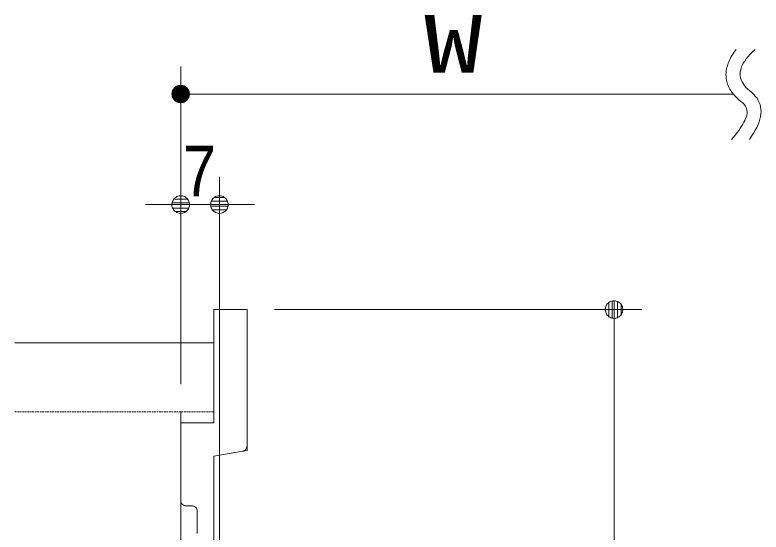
# Model space of a CAD drawing. Units: millimetres, scale not verified. Extents: x -6062 to 6062, y -3045 to 3045.
# Drawn here: x -5392 to -4852, y 1860 to 2234 of the extents above; entities that cross this region are included whole.
import ezdxf
from ezdxf.enums import TextEntityAlignment as Align

# ---------------------------------------------------------------- set-up
doc = ezdxf.new("R2010")
doc.units = ezdxf.units.MM
doc.header["$LTSCALE"] = 20
doc.linetypes.add('DASHED1', pattern=[1.8, 1.2, -0.6])
doc.linetypes.add('DOUBLE_CHAIN1', pattern=[8.8, 5, -1, 0.6, -0.6, 0.6, -1])
for name, color, linetype, lineweight in [('0-0_2寸法-1', 7, 'Continuous', 9), ('0-1_0', 7, 'Continuous', 9), ('0-2_2寸法-3', 7, 'Continuous', 9), ('0-4_3一般', 7, 'Continuous', 9)]:
    doc.layers.add(name, color=color, linetype=linetype, lineweight=lineweight)
doc.styles.add('ＭＳ ゴシック', font='')
doc.styles.add('ＭＳ Ｐゴシック', font='')
doc.styles.get('ＭＳ ゴシック').set_extended_font_data('MS Gothic')
doc.styles.get('ＭＳ Ｐゴシック').set_extended_font_data('MS PGothic')

# ---------------------------------------------------------------- blocks, each defined once
blk = doc.blocks.new('_Dot')
at = {"layer": '0-1_0'}
for p, q in [((-10, 0), (-20, 0)), ((9.78, 2), (-9.78, 2)), ((7.99, 6), (-7.99, 6)), ((9.16, -3.98), (-9.16, -3.98)), ((6, -7.98), (-6, -7.98))]:
    blk.add_line(p, q, dxfattribs=at)
for points in [[(10, 0), (9.92, 1.25), (9.69, 2.49), (9.3, 3.68), (8.76, 4.82), (8.09, 5.88), (7.29, 6.85), (6.37, 7.71), (5.36, 8.44), (4.26, 9.05), (3.09, 9.51), (1.87, 9.82), (0.63, 9.98), (-0.63, 9.98), (-1.87, 9.82), (-3.09, 9.51), (-4.26, 9.05), (-5.36, 8.44), (-6.37, 7.71), (-7.29, 6.85), (-8.09, 5.88), (-8.76, 4.82), (-9.3, 3.68), (-9.69, 2.49), (-9.92, 1.25), (-10, 0), (0, 0)], [(-10, 0), (-9.92, -1.25), (-9.69, -2.49), (-9.3, -3.68), (-8.76, -4.82), (-8.09, -5.88), (-7.29, -6.85), (-6.37, -7.71), (-5.36, -8.44), (-4.26, -9.05), (-3.09, -9.51), (-1.87, -9.82), (-0.63, -9.98), (0.63, -9.98), (1.87, -9.82), (3.09, -9.51), (4.26, -9.05), (5.36, -8.44), (6.37, -7.71), (7.29, -6.85), (8.09, -5.88), (8.76, -4.82), (9.3, -3.68), (9.69, -2.49), (9.92, -1.25), (10, 0), (0, 0)]]:
    blk.add_lwpolyline(points, close=True, dxfattribs=at)
blk = doc.blocks.new('グループ')
at = {"layer": '0-2_2寸法-3'}
blk.add_line((-61436, 42925.6), (-61467.9, 42880.9), dxfattribs=at)
for points in [[(-61659.7, 44180.9), (-61677, 44158.6), (-61693.2, 44136.4), (-61708.1, 44114.3), (-61721.9, 44092.3), (-61734.5, 44070.3), (-61745.9, 44048.4), (-61756.3, 44026.5), (-61765.6, 44004.9), (-61774, 43983.4), (-61781.4, 43962.1), (-61787.8, 43940.9), (-61793.3, 43919.9), (-61797.8, 43899.1), (-61801.3, 43878.4), (-61803.8, 43858), (-61805.4, 43837.6), (-61806, 43817.5), (-61805.7, 43797.5), (-61804.3, 43777.7), (-61802, 43758), (-61798.8, 43738.6), (-61794.5, 43719.2), (-61789.3, 43700.1), (-61783.1, 43681.1), (-61776, 43662.3), (-61767.8, 43643.7), (-61758.7, 43625.2), (-61748.7, 43606.9), (-61737.6, 43588.7), (-61725.6, 43570.7), (-61712.6, 43552.9), (-61698.7, 43535.3), (-61683.8, 43517.8), (-61667.9, 43500.5), (-61651, 43483.4), (-61633.2, 43466.4), (-61614.4, 43449.6), (-61594.6, 43433), (-61573.9, 43416.5)], [(-61383.4, 44180.9), (-61420.9, 44146.4), (-61454.8, 44112.5), (-61485.2, 44079), (-61512.1, 44046), (-61535.4, 44013.4), (-61555.2, 43981.4), (-61571.4, 43949.8), (-61584.1, 43918.7), (-61593.3, 43888), (-61599, 43857.8), (-61601.1, 43828.2), (-61599.7, 43798.9), (-61594.7, 43770.2), (-61586.2, 43741.9), (-61574.2, 43714.1), (-61558.7, 43686.8), (-61539.6, 43660), (-61517, 43633.6), (-61490.8, 43607.7), (-61461.2, 43582.3), (-61430, 43556.9), (-61402.1, 43530.5), (-61377.5, 43503), (-61356.1, 43474.6), (-61338.2, 43445.2), (-61323.5, 43414.7), (-61312.2, 43383.2), (-61304.2, 43350.7), (-61299.6, 43317.1), (-61298.2, 43282.6), (-61300.2, 43247), (-61305.5, 43210.4), (-61314.2, 43172.8), (-61326.2, 43134.2), (-61341.5, 43094.5), (-61360.1, 43053.8), (-61382.1, 43012.1), (-61407.3, 42969.4), (-61436, 42925.6)], [(-61573.9, 43416.5), (-61554.7, 43399.5), (-61538.5, 43381.6), (-61525.1, 43362.9), (-61514.6, 43343.2), (-61507, 43322.7), (-61502.3, 43301.3), (-61500.6, 43279), (-61501.7, 43255.8), (-61505.8, 43231.8), (-61512.7, 43206.8), (-61522, 43181.1), (-61533.3, 43154.5), (-61546.7, 43127.2), (-61562, 43099.1), (-61579.4, 43070.3), (-61598.8, 43040.7), (-61620.2, 43010.3), (-61643.6, 42979.1), (-61669, 42947.1), (-61696.4, 42914.4), (-61725.8, 42880.9)]]:
    blk.add_lwpolyline(points, dxfattribs=at)
blk = doc.blocks.new('グループ-1')
at = {"layer": '0-2_2寸法-3'}
for p, q in [((-69700, 42336.9), (-69700, 43936.9)), ((-69625.3, 43639.8), (-69774.7, 43639.8)), ((-69631.9, 43643.8), (-69768.1, 43643.8)), ((-69638.4, 43647.8), (-69761.6, 43647.8)), ((-69646.2, 43651.8), (-69753.8, 43651.8)), ((-69655.8, 43655.8), (-69744.2, 43655.8)), ((-69668.9, 43659.8), (-69731.1, 43659.8)), ((-69696.8, 43663.8), (-69703.2, 43663.8)), ((-69573, 43535.8), (-69827, 43535.8)), ((-69573.1, 43539.8), (-69826.9, 43539.8)), ((-69573.3, 43531.8), (-69826.7, 43531.8)), ((-69573.4, 43543.8), (-69826.6, 43543.8)), ((-69573.7, 43547.8), (-69826.3, 43547.8)), ((-69574, 43551.8), (-69826, 43551.8)), ((-69574.4, 43555.8), (-69825.6, 43555.8)), ((-69575.2, 43559.8), (-69824.8, 43559.8)), ((-69576.1, 43563.8), (-69823.9, 43563.8)), ((-69577.1, 43567.8), (-69822.9, 43567.8)), ((-69578, 43571.8), (-69822, 43571.8)), ((-69579, 43575.8), (-69821, 43575.8)), ((-69580.6, 43579.8), (-69819.4, 43579.8)), ((-69582.2, 43583.8), (-69817.8, 43583.8)), ((-69583.9, 43587.8), (-69816.1, 43587.8)), ((-69585.6, 43591.8), (-69814.4, 43591.8)), ((-69587.4, 43595.8), (-69812.6, 43595.8)), ((-69589.9, 43599.8), (-69810.1, 43599.8)), ((-69592.3, 43603.8), (-69807.7, 43603.8)), ((-69594.8, 43607.8), (-69805.2, 43607.8)), ((-69597.3, 43611.8), (-69802.7, 43611.8)), ((-69600.7, 43615.8), (-69799.3, 43615.8)), ((-69604.1, 43619.8), (-69795.9, 43619.8)), ((-69607.5, 43623.8), (-69792.5, 43623.8)), ((-69611.3, 43627.8), (-69788.7, 43627.8)), ((-69615.9, 43631.8), (-69784.1, 43631.8)), ((-69620.6, 43635.8), (-69779.4, 43635.8)), ((-61700, 43536.9), (-69700, 43536.9)), ((-69573.6, 43527.8), (-69826.4, 43527.8)), ((-69573.9, 43523.8), (-69826.1, 43523.8)), ((-69574.2, 43519.8), (-69825.8, 43519.8)), ((-69574.7, 43515.8), (-69825.3, 43515.8)), ((-69575.7, 43511.8), (-69824.3, 43511.8)), ((-69576.7, 43507.8), (-69823.3, 43507.8)), ((-69577.6, 43503.8), (-69822.4, 43503.8)), ((-69578.6, 43499.8), (-69821.4, 43499.8)), ((-69579.9, 43495.8), (-69820.1, 43495.8)), ((-69581.5, 43491.8), (-69818.5, 43491.8)), ((-69583.2, 43487.8), (-69816.8, 43487.8)), ((-69584.8, 43483.8), (-69815.2, 43483.8)), ((-69586.5, 43479.8), (-69813.5, 43479.8)), ((-69588.8, 43475.8), (-69811.2, 43475.8)), ((-69591.3, 43471.8), (-69808.7, 43471.8)), ((-69593.7, 43467.8), (-69806.3, 43467.8)), ((-69596.2, 43463.8), (-69803.8, 43463.8)), ((-69599.2, 43459.8), (-69800.8, 43459.8)), ((-69602.6, 43455.8), (-69797.4, 43455.8)), ((-69606, 43451.8), (-69794, 43451.8)), ((-69609.5, 43447.8), (-69790.5, 43447.8)), ((-69613.9, 43443.8), (-69786.1, 43443.8)), ((-69618.6, 43439.8), (-69781.4, 43439.8)), ((-69623.3, 43435.8), (-69776.7, 43435.8)), ((-69629, 43431.8), (-69771, 43431.8)), ((-69635.5, 43427.8), (-69764.5, 43427.8)), ((-69642.1, 43423.8), (-69757.9, 43423.8)), ((-69651.6, 43419.8), (-69748.4, 43419.8)), ((-69661.6, 43415.8), (-69738.4, 43415.8)), ((-69678.3, 43411.8), (-69721.7, 43411.8))]:
    blk.add_line(p, q, dxfattribs=at)
blk.add_circle((-69700, 43536.9), 127.1, dxfattribs=at)
blk.add_circle((-69700, 43536.9), 127.1, dxfattribs=at)
blk.add_blockref('グループ', (0, 0), dxfattribs=at)
at = {"layer": '0-2_2寸法-3', "style": 'ＭＳ ゴシック', "width": 1.5}
blk.add_text('W', height=836.9, dxfattribs=at).set_placement((-66180.9, 43593.7), align=Align.BOTTOM_LEFT)
blk = doc.blocks.new('グループ-15')
at = {"layer": '0-4_3一般'}
for p, q in [((-68740, 38444.7), (-68740, 40416.9)), ((-72100, 39936.9), (-69220, 39936.9)), ((-69700, 38936.9), (-69700, 27176.9)), ((-69700, 37656.9), (-69700, 38776.9)), ((-69700, 38776.9), (-69220, 38776.9)), ((-68806.8, 38365.7), (-69220, 38296.9)), ((-69220, 36912.9), (-69220, 38296.9)), ((-69540, 37576.9), (-69620, 37576.9)), ((-69460, 37176.9), (-69460, 37496.9))]:
    blk.add_line(p, q, dxfattribs=at)
at = {"layer": '0-4_3一般', "linetype": 'DASHED1'}
blk.add_line((-72100, 38936.9), (-69220, 38936.9), dxfattribs=at)
at = {"layer": '0-4_3一般', "linetype": 'DOUBLE_CHAIN1'}
for p in [(-68806.8, 38365.7), (-68740, 38444.7)]:
    blk.add_line(p, (-68740, 38376.9), dxfattribs=at)
at = {"layer": '0-4_3一般'}
blk.add_lwpolyline([(-69220, 38776.9), (-69220, 40416.9), (-68740, 40416.9)], dxfattribs=at)
for centre, start, end in [((-68820, 38444.7), 279.46232, 319.73116), ((-68820, 38444.7), 319.73116, 0), ((-69620, 37656.9), 180, 225), ((-69620, 37656.9), 225, 270), ((-69540, 37496.9), 45, 90), ((-69540, 37496.9), 0, 45)]:
    blk.add_arc(centre, 80, start, end, dxfattribs=at)

msp = doc.modelspace()

# ---------------------------------------------------------------- linework, layer by layer
at = {"layer": '0-0_2寸法-1'}
for p, q in [((-5272.5, 1966.84), (-5272.5, 2116.84)), ((-5244.5, 1563.64), (-5244.5, 2116.84)), ((-5285.21, 2096.84), (-5297.92, 2096.84)), ((-5244.5, 2096.84), (-5272.5, 2096.84)), ((-5231.79, 2096.84), (-5219.08, 2096.84)), ((-5204.5, 2020.84), (-4938.84, 2020.84)), ((-4958.84, 2008.13), (-4958.84, 1297.56))]:
    msp.add_line(p, q, dxfattribs=at)

# ---------------------------------------------------------------- block references
at = {"layer": '0-0_2寸法-1', "xscale": 0.6356201, "yscale": 0.6356201}
msp.add_blockref('_Dot', (-5272.5, 2096.84), dxfattribs=at)
for p, rotation in [((-5244.5, 2096.84), 180), ((-4958.84, 2020.84), 90)]:
    msp.add_blockref('_Dot', p, dxfattribs=dict(at, rotation=rotation))
at = {"layer": '0-2_2寸法-3', "xscale": 0.05, "yscale": 0.05}
msp.add_blockref('グループ-1', (-1787.5, 0), dxfattribs=at)
at = {"layer": '0-4_3一般', "xscale": 0.05, "yscale": 0.05}
msp.add_blockref('グループ-15', (-1787.5, 0), dxfattribs=at)

# ---------------------------------------------------------------- texts
at = {"layer": '0-0_2寸法-1', "style": 'ＭＳ Ｐゴシック', "width": 0.9}
msp.add_text('7', height=36.66, dxfattribs=at).set_placement((-5270.9, 2091.79), align=Align.BOTTOM_LEFT)

doc.saveas('drawing.dxf')
